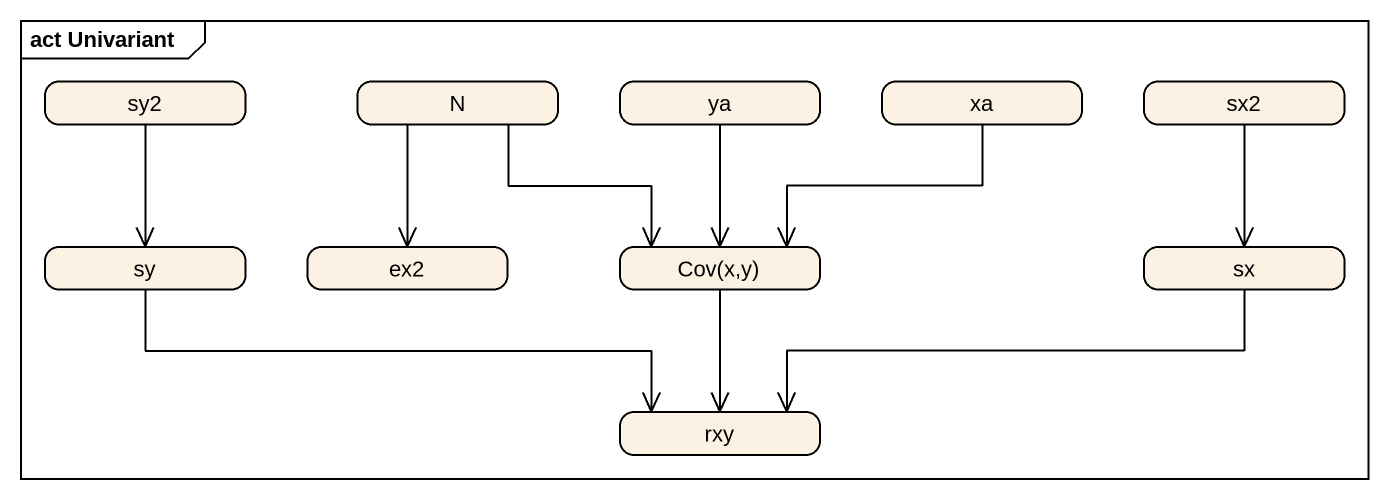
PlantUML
@startuml
mainframe act Univariant
hide empty description
state sy2
state N
state ya
state xa
state sx2
state sy
state ex2
state "Cov(x,y)" as Cov_x_y
state sx
state rxy
sy2 --> sy
N --> ex2
N --> Cov_x_y
ya --> Cov_x_y
xa --> Cov_x_y
sx2 --> sx
sy -right-> rxy
Cov_x_y --> rxy
sx -left-> rxy
@enduml
